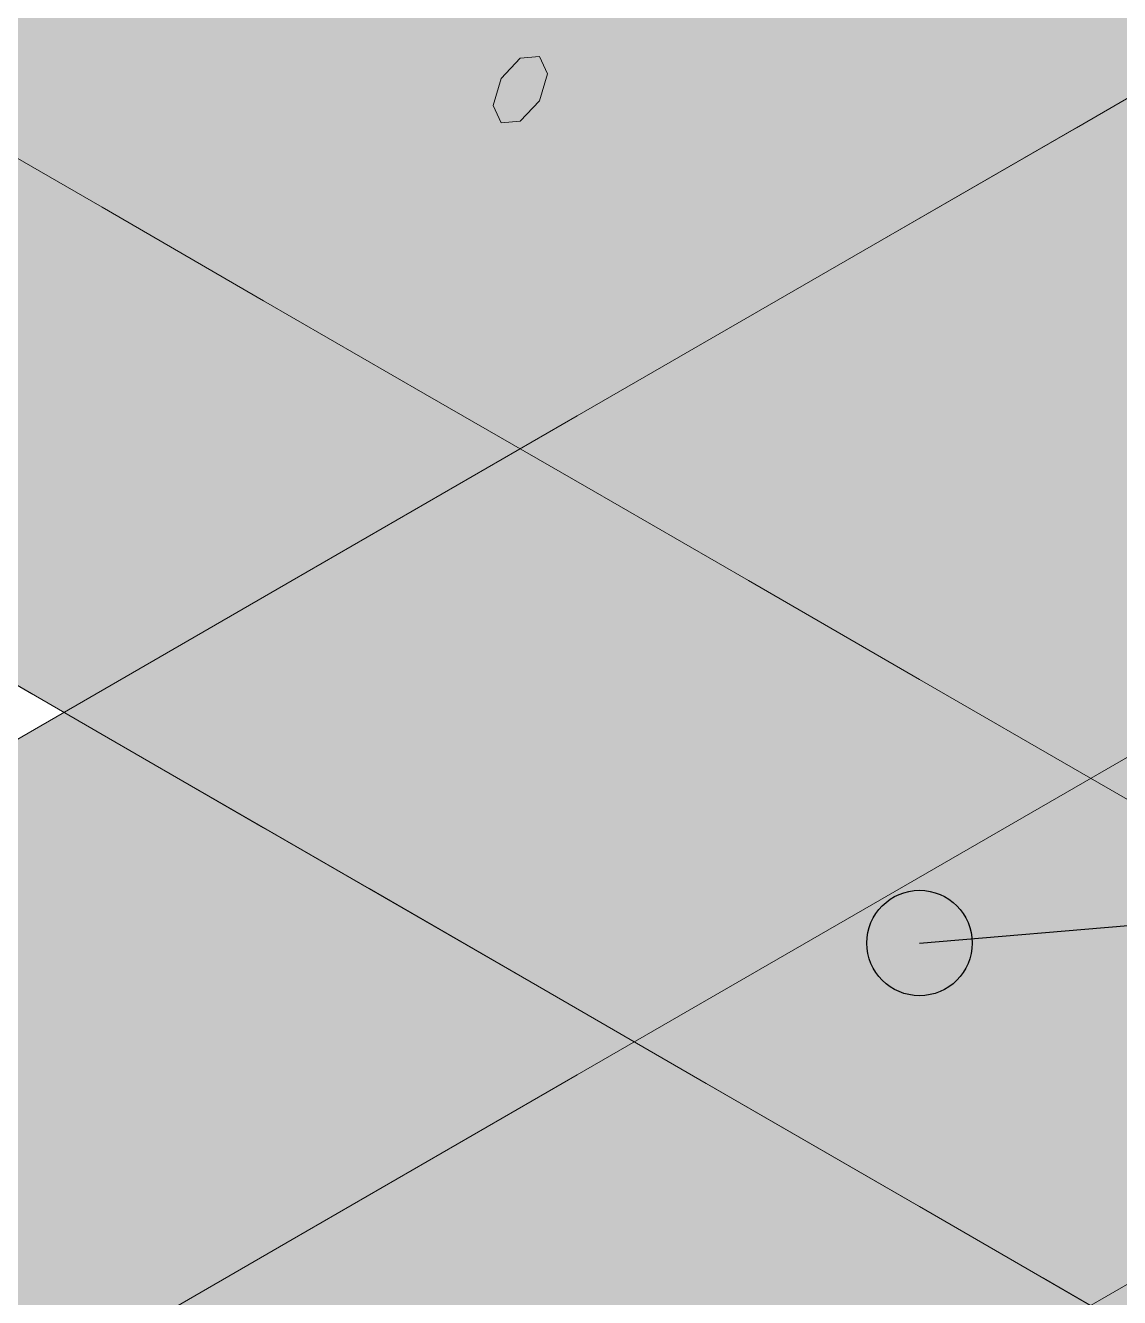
# Model space of a CAD drawing. Header units: metres. Extents: x 349122 to 349453, y 9281252 to 9281971.
# Drawn here: x 349268.038 to 349268.2041, y 9281656.4412 to 9281656.6343 of the extents above; entities that cross this region are included whole.
import ezdxf

# ---------------------------------------------------------------- set-up
doc = ezdxf.new("R2010")
doc.units = ezdxf.units.M
doc.header["$LTSCALE"] = 0.25
doc.layers.add('ISO-3D', color=7, linetype='CONTINUOUS', lineweight=13)
doc.layers.add('ISO-3D-ARISTAS', color=250, linetype='CONTINUOUS', lineweight=13)
doc.layers.add('LLAMADAS-NUM', color=30, linetype='CONTINUOUS', lineweight=25, true_color=0xc05014)

msp = doc.modelspace()

# ---------------------------------------------------------------- linework, layer by layer
at = {"layer": 'ISO-3D', "true_color": 0x9e9c96}
for points in [[(349268.12035, 9281656.6475), (349268.09678, 9281656.63389), (349268.09581, 9281656.66167), (349268.07224, 9281656.64806)], [(349268.16846, 9281656.64694), (349268.14489, 9281656.63333), (349268.14393, 9281656.66111), (349268.12035, 9281656.6475)], [(349268.21658, 9281656.64639), (349268.193, 9281656.63278), (349268.19204, 9281656.66056), (349268.16846, 9281656.64694)], [(349268.06456, 9281656.6363), (349268.03896, 9281656.62152), (349268.03896, 9281656.65109), (349268.01335, 9281656.6363)], [(349268.11577, 9281656.6363), (349268.09017, 9281656.62152), (349268.09017, 9281656.65109), (349268.06456, 9281656.6363)], [(349268.16698, 9281656.6363), (349268.14137, 9281656.62152), (349268.14137, 9281656.65109), (349268.11577, 9281656.6363)], [(349268.21819, 9281656.6363), (349268.19258, 9281656.62152), (349268.19258, 9281656.65109), (349268.16698, 9281656.6363)], [(349268.04866, 9281656.63444), (349268.02509, 9281656.62083), (349268.02413, 9281656.64861), (349268.00055, 9281656.635)], [(349268.09678, 9281656.63389), (349268.0732, 9281656.62028), (349268.07224, 9281656.64806), (349268.04866, 9281656.63444)], [(349268.14489, 9281656.63333), (349268.12131, 9281656.61972), (349268.12035, 9281656.6475), (349268.09678, 9281656.63389)], [(349268.193, 9281656.63278), (349268.16943, 9281656.61917), (349268.16846, 9281656.64694), (349268.14489, 9281656.63333)], [(349268.24111, 9281656.63222), (349268.21754, 9281656.61861), (349268.21658, 9281656.64639), (349268.193, 9281656.63278)], [(349268.03896, 9281656.62152), (349268.01335, 9281656.60674), (349268.01335, 9281656.6363), (349267.98775, 9281656.62152)], [(349268.09017, 9281656.62152), (349268.06456, 9281656.60674), (349268.06456, 9281656.6363), (349268.03896, 9281656.62152)], [(349268.14137, 9281656.62152), (349268.11577, 9281656.60674), (349268.11577, 9281656.6363), (349268.09017, 9281656.62152)], [(349268.19258, 9281656.62152), (349268.16698, 9281656.60674), (349268.16698, 9281656.6363), (349268.14137, 9281656.62152)], [(349268.24379, 9281656.62152), (349268.21819, 9281656.60674), (349268.21819, 9281656.6363), (349268.19258, 9281656.62152)], [(349268.0732, 9281656.62028), (349268.04963, 9281656.60667), (349268.04866, 9281656.63444), (349268.02509, 9281656.62083)], [(349268.12131, 9281656.61972), (349268.09774, 9281656.60611), (349268.09678, 9281656.63389), (349268.0732, 9281656.62028)], [(349268.16943, 9281656.61917), (349268.14585, 9281656.60556), (349268.14489, 9281656.63333), (349268.12131, 9281656.61972)], [(349268.21754, 9281656.61861), (349268.19396, 9281656.605), (349268.193, 9281656.63278), (349268.16943, 9281656.61917)], [(349268.06456, 9281656.60674), (349268.03896, 9281656.59196), (349268.03896, 9281656.62152), (349268.01335, 9281656.60674)], [(349268.09774, 9281656.60611), (349268.07416, 9281656.5925), (349268.0732, 9281656.62028), (349268.04963, 9281656.60667)], [(349268.11577, 9281656.60674), (349268.09017, 9281656.59196), (349268.09017, 9281656.62152), (349268.06456, 9281656.60674)], [(349268.16698, 9281656.60674), (349268.14137, 9281656.59196), (349268.14137, 9281656.62152), (349268.11577, 9281656.60674)], [(349268.21819, 9281656.60674), (349268.19258, 9281656.59196), (349268.19258, 9281656.62152), (349268.16698, 9281656.60674)], [(349268.14585, 9281656.60556), (349268.12228, 9281656.59194), (349268.12131, 9281656.61972), (349268.09774, 9281656.60611)], [(349268.19396, 9281656.605), (349268.17039, 9281656.59139), (349268.16943, 9281656.61917), (349268.14585, 9281656.60556)], [(349268.24208, 9281656.60444), (349268.2185, 9281656.59083), (349268.21754, 9281656.61861), (349268.19396, 9281656.605)], [(349268.03896, 9281656.59196), (349268.01335, 9281656.57717), (349268.01335, 9281656.60674), (349267.98775, 9281656.59196)], [(349268.09017, 9281656.59196), (349268.06456, 9281656.57717), (349268.06456, 9281656.60674), (349268.03896, 9281656.59196)], [(349268.14137, 9281656.59196), (349268.11577, 9281656.57717), (349268.11577, 9281656.60674), (349268.09017, 9281656.59196)], [(349268.19258, 9281656.59196), (349268.16698, 9281656.57717), (349268.16698, 9281656.60674), (349268.14137, 9281656.59196)], [(349268.24379, 9281656.59196), (349268.21819, 9281656.57717), (349268.21819, 9281656.60674), (349268.19258, 9281656.59196)], [(349268.12228, 9281656.59194), (349268.0987, 9281656.57833), (349268.09774, 9281656.60611), (349268.07416, 9281656.5925)], [(349268.17039, 9281656.59139), (349268.14681, 9281656.57778), (349268.14585, 9281656.60556), (349268.12228, 9281656.59194)], [(349268.2185, 9281656.59083), (349268.19493, 9281656.57722), (349268.19396, 9281656.605), (349268.17039, 9281656.59139)], [(349268.06456, 9281656.57717), (349268.03896, 9281656.56239), (349268.03896, 9281656.59196), (349268.01335, 9281656.57717)], [(349268.11577, 9281656.57717), (349268.09017, 9281656.56239), (349268.09017, 9281656.59196), (349268.06456, 9281656.57717)], [(349268.14681, 9281656.57778), (349268.12324, 9281656.56417), (349268.12228, 9281656.59194), (349268.0987, 9281656.57833)], [(349268.16698, 9281656.57717), (349268.14137, 9281656.56239), (349268.14137, 9281656.59196), (349268.11577, 9281656.57717)], [(349268.19493, 9281656.57722), (349268.17135, 9281656.56361), (349268.17039, 9281656.59139), (349268.14681, 9281656.57778)], [(349268.21819, 9281656.57717), (349268.19258, 9281656.56239), (349268.19258, 9281656.59196), (349268.16698, 9281656.57717)], [(349268.24448, 9281656.57583), (349268.22091, 9281656.56222), (349268.2185, 9281656.59083), (349268.19493, 9281656.57722)], [(349268.17135, 9281656.56361), (349268.14778, 9281656.55), (349268.14681, 9281656.57778), (349268.12324, 9281656.56417)], [(349268.03896, 9281656.56239), (349268.01335, 9281656.54761), (349268.01335, 9281656.57717), (349267.98775, 9281656.56239)], [(349268.09017, 9281656.56239), (349268.06456, 9281656.54761), (349268.06456, 9281656.57717), (349268.03896, 9281656.56239)], [(349268.14137, 9281656.56239), (349268.11577, 9281656.54761), (349268.11577, 9281656.57717), (349268.09017, 9281656.56239)], [(349268.19258, 9281656.56239), (349268.16698, 9281656.54761), (349268.16698, 9281656.57717), (349268.14137, 9281656.56239)], [(349268.22091, 9281656.56222), (349268.19733, 9281656.54861), (349268.19493, 9281656.57722), (349268.17135, 9281656.56361)], [(349268.24379, 9281656.56239), (349268.21819, 9281656.54761), (349268.21819, 9281656.57717), (349268.19258, 9281656.56239)], [(349268.06456, 9281656.54761), (349268.03896, 9281656.53283), (349268.03896, 9281656.56239), (349268.01335, 9281656.54761)], [(349268.11577, 9281656.54761), (349268.09017, 9281656.53283), (349268.09017, 9281656.56239), (349268.06456, 9281656.54761)], [(349268.16698, 9281656.54761), (349268.14137, 9281656.53283), (349268.14137, 9281656.56239), (349268.11577, 9281656.54761)], [(349268.19733, 9281656.54861), (349268.17376, 9281656.535), (349268.17135, 9281656.56361), (349268.14778, 9281656.55)], [(349268.21819, 9281656.54761), (349268.19258, 9281656.53283), (349268.19258, 9281656.56239), (349268.16698, 9281656.54761)], [(349268.24689, 9281656.54722), (349268.22331, 9281656.53361), (349268.22091, 9281656.56222), (349268.19733, 9281656.54861)], [(349268.22331, 9281656.53361), (349268.19974, 9281656.52), (349268.19733, 9281656.54861), (349268.17376, 9281656.535)], [(349268.09017, 9281656.53283), (349268.06456, 9281656.51804), (349268.06456, 9281656.54761), (349268.03896, 9281656.53283)], [(349268.14137, 9281656.53283), (349268.11577, 9281656.51804), (349268.11577, 9281656.54761), (349268.09017, 9281656.53283)], [(349268.19258, 9281656.53283), (349268.16698, 9281656.51804), (349268.16698, 9281656.54761), (349268.14137, 9281656.53283)], [(349268.24379, 9281656.53283), (349268.21819, 9281656.51804), (349268.21819, 9281656.54761), (349268.19258, 9281656.53283)], [(349268.24713, 9281656.51986), (349268.22355, 9281656.50625), (349268.22331, 9281656.53361), (349268.19974, 9281656.52)], [(349268.11577, 9281656.51804), (349268.09017, 9281656.50326), (349268.09017, 9281656.53283), (349268.06456, 9281656.51804)], [(349268.16698, 9281656.51804), (349268.14137, 9281656.50326), (349268.14137, 9281656.53283), (349268.11577, 9281656.51804)], [(349268.21819, 9281656.51804), (349268.19258, 9281656.50326), (349268.19258, 9281656.53283), (349268.16698, 9281656.51804)], [(349268.14137, 9281656.50326), (349268.11577, 9281656.48848), (349268.11577, 9281656.51804), (349268.09017, 9281656.50326)], [(349268.19258, 9281656.50326), (349268.16698, 9281656.48848), (349268.16698, 9281656.51804), (349268.14137, 9281656.50326)], [(349268.24379, 9281656.50326), (349268.21819, 9281656.48848), (349268.21819, 9281656.51804), (349268.19258, 9281656.50326)], [(349268.16698, 9281656.48848), (349268.14137, 9281656.4737), (349268.14137, 9281656.50326), (349268.11577, 9281656.48848)], [(349268.21819, 9281656.48848), (349268.19258, 9281656.4737), (349268.19258, 9281656.50326), (349268.16698, 9281656.48848)], [(349268.19258, 9281656.4737), (349268.16698, 9281656.45891), (349268.16698, 9281656.48848), (349268.14137, 9281656.4737)], [(349268.24379, 9281656.4737), (349268.21819, 9281656.45891), (349268.21819, 9281656.48848), (349268.19258, 9281656.4737)], [(349268.21819, 9281656.45891), (349268.19258, 9281656.44413), (349268.19258, 9281656.4737), (349268.16698, 9281656.45891)], [(349268.24379, 9281656.44413), (349268.21819, 9281656.42935), (349268.21819, 9281656.45891), (349268.19258, 9281656.44413)]]:
    msp.add_solid(points, dxfattribs=at)
at = {"layer": 'ISO-3D', "true_color": 0x4b4946}
for points in [[(349268.05134, 9281656.65567), (349268.05295, 9281656.65924), (349268.00804, 9281656.63067), (349268.00965, 9281656.63424)], [(349268.06234, 9281656.64933), (349268.06073, 9281656.64576), (349268.01904, 9281656.62432), (349268.01743, 9281656.62076)]]:
    msp.add_solid(points, dxfattribs=at)
at = {"layer": 'ISO-3D', "true_color": 0x686560}
for points in [[(349268.05295, 9281656.65924), (349268.05684, 9281656.65885), (349268.00965, 9281656.63424), (349268.01354, 9281656.63385)], [(349268.06073, 9281656.64576), (349268.05684, 9281656.64615), (349268.01743, 9281656.62076), (349268.01354, 9281656.62115)]]:
    msp.add_solid(points, dxfattribs=at)
at = {"layer": 'ISO-3D', "true_color": 0x77736d}
for points in [[(349268.05684, 9281656.65885), (349268.06073, 9281656.65475), (349268.01354, 9281656.63385), (349268.01743, 9281656.62975)], [(349268.05684, 9281656.64615), (349268.05295, 9281656.65025), (349268.01354, 9281656.62115), (349268.00965, 9281656.62525)]]:
    msp.add_solid(points, dxfattribs=at)
at = {"layer": 'ISO-3D', "true_color": 0x6b6762}
for points in [[(349268.05295, 9281656.65025), (349268.05134, 9281656.65567), (349268.00965, 9281656.62525), (349268.00804, 9281656.63067)], [(349268.06073, 9281656.65475), (349268.06234, 9281656.64933), (349268.01743, 9281656.62975), (349268.01904, 9281656.62432)]]:
    msp.add_solid(points, dxfattribs=at)
at = {"layer": 'ISO-3D', "true_color": 0x513422}
for points in [[(349268.17563, 9281656.64584), (349268.17684, 9281656.64851), (349268.13432, 9281656.622), (349268.13553, 9281656.62467)], [(349268.18388, 9281656.64108), (349268.18267, 9281656.63841), (349268.14257, 9281656.61723), (349268.14137, 9281656.61456)], [(349268.13432, 9281656.622), (349268.13553, 9281656.62467), (349268.09302, 9281656.59815), (349268.09423, 9281656.60082)], [(349268.14257, 9281656.61723), (349268.14137, 9281656.61456), (349268.10127, 9281656.59339), (349268.10006, 9281656.59072)], [(349268.09302, 9281656.59815), (349268.09423, 9281656.60082), (349268.05172, 9281656.5743), (349268.05293, 9281656.57697)], [(349268.10127, 9281656.59339), (349268.10006, 9281656.59072), (349268.05997, 9281656.56954), (349268.05876, 9281656.56687)], [(349268.05172, 9281656.5743), (349268.05293, 9281656.57697), (349268.01042, 9281656.55046), (349268.01162, 9281656.55313)], [(349268.22093, 9281656.572), (349268.22214, 9281656.57467), (349268.17962, 9281656.54815), (349268.18083, 9281656.55082)], [(349268.05997, 9281656.56954), (349268.05876, 9281656.56687), (349268.01867, 9281656.5457), (349268.01746, 9281656.54303)], [(349268.22918, 9281656.56723), (349268.22797, 9281656.56456), (349268.18787, 9281656.54339), (349268.18667, 9281656.54072)], [(349268.17962, 9281656.54815), (349268.18083, 9281656.55082), (349268.13832, 9281656.5243), (349268.13953, 9281656.52697)], [(349268.18787, 9281656.54339), (349268.18667, 9281656.54072), (349268.14657, 9281656.51954), (349268.14536, 9281656.51687)], [(349268.13832, 9281656.5243), (349268.13953, 9281656.52697), (349268.09702, 9281656.50046), (349268.09823, 9281656.50313)], [(349268.14657, 9281656.51954), (349268.14536, 9281656.51687), (349268.10527, 9281656.4957), (349268.10406, 9281656.49303)], [(349268.09702, 9281656.50046), (349268.09823, 9281656.50313), (349268.05572, 9281656.47661), (349268.05692, 9281656.47928)], [(349268.10527, 9281656.4957), (349268.10406, 9281656.49303), (349268.06397, 9281656.47185), (349268.06276, 9281656.46918)], [(349268.05572, 9281656.47661), (349268.05692, 9281656.47928), (349268.01441, 9281656.45277), (349268.01562, 9281656.45544)], [(349268.22492, 9281656.4743), (349268.22613, 9281656.47697), (349268.18362, 9281656.45046), (349268.18483, 9281656.45313)], [(349268.06397, 9281656.47185), (349268.06276, 9281656.46918), (349268.02266, 9281656.448), (349268.02145, 9281656.44533)], [(349268.23317, 9281656.46954), (349268.23197, 9281656.46687), (349268.19187, 9281656.4457), (349268.19066, 9281656.44303)], [(349268.18362, 9281656.45046), (349268.18483, 9281656.45313), (349268.14232, 9281656.42661), (349268.14353, 9281656.42928)], [(349268.19187, 9281656.4457), (349268.19066, 9281656.44303), (349268.15057, 9281656.42185), (349268.14936, 9281656.41918)]]:
    msp.add_solid(points, dxfattribs=at)
at = {"layer": 'ISO-3D', "true_color": 0x70482f}
for points in [[(349268.17684, 9281656.64851), (349268.17975, 9281656.64822), (349268.13553, 9281656.62467), (349268.13845, 9281656.62438)], [(349268.18267, 9281656.63841), (349268.17975, 9281656.6387), (349268.14137, 9281656.61456), (349268.13845, 9281656.61485)], [(349268.13553, 9281656.62467), (349268.13845, 9281656.62438), (349268.09423, 9281656.60082), (349268.09715, 9281656.60053)], [(349268.14137, 9281656.61456), (349268.13845, 9281656.61485), (349268.10006, 9281656.59072), (349268.09715, 9281656.59101)], [(349268.09423, 9281656.60082), (349268.09715, 9281656.60053), (349268.05293, 9281656.57697), (349268.05584, 9281656.57669)], [(349268.10006, 9281656.59072), (349268.09715, 9281656.59101), (349268.05876, 9281656.56687), (349268.05584, 9281656.56716)], [(349268.05293, 9281656.57697), (349268.05584, 9281656.57669), (349268.01162, 9281656.55313), (349268.01454, 9281656.55284)], [(349268.22214, 9281656.57467), (349268.22505, 9281656.57438), (349268.18083, 9281656.55082), (349268.18375, 9281656.55053)], [(349268.05876, 9281656.56687), (349268.05584, 9281656.56716), (349268.01746, 9281656.54303), (349268.01454, 9281656.54331)], [(349268.22797, 9281656.56456), (349268.22505, 9281656.56485), (349268.18667, 9281656.54072), (349268.18375, 9281656.54101)], [(349268.18083, 9281656.55082), (349268.18375, 9281656.55053), (349268.13953, 9281656.52697), (349268.14245, 9281656.52669)], [(349268.18667, 9281656.54072), (349268.18375, 9281656.54101), (349268.14536, 9281656.51687), (349268.14245, 9281656.51716)], [(349268.13953, 9281656.52697), (349268.14245, 9281656.52669), (349268.09823, 9281656.50313), (349268.10114, 9281656.50284)], [(349268.14536, 9281656.51687), (349268.14245, 9281656.51716), (349268.10406, 9281656.49303), (349268.10114, 9281656.49331)], [(349268.09823, 9281656.50313), (349268.10114, 9281656.50284), (349268.05692, 9281656.47928), (349268.05984, 9281656.47899)], [(349268.10406, 9281656.49303), (349268.10114, 9281656.49331), (349268.06276, 9281656.46918), (349268.05984, 9281656.46947)], [(349268.05692, 9281656.47928), (349268.05984, 9281656.47899), (349268.01562, 9281656.45544), (349268.01854, 9281656.45515)], [(349268.22613, 9281656.47697), (349268.22905, 9281656.47669), (349268.18483, 9281656.45313), (349268.18775, 9281656.45284)], [(349268.06276, 9281656.46918), (349268.05984, 9281656.46947), (349268.02145, 9281656.44533), (349268.01854, 9281656.44562)], [(349268.23197, 9281656.46687), (349268.22905, 9281656.46716), (349268.19066, 9281656.44303), (349268.18775, 9281656.44331)], [(349268.18483, 9281656.45313), (349268.18775, 9281656.45284), (349268.14353, 9281656.42928), (349268.14644, 9281656.42899)], [(349268.19066, 9281656.44303), (349268.18775, 9281656.44331), (349268.14936, 9281656.41918), (349268.14644, 9281656.41947)]]:
    msp.add_solid(points, dxfattribs=at)
at = {"layer": 'ISO-3D', "true_color": 0x805135}
for points in [[(349268.17975, 9281656.64822), (349268.18267, 9281656.64515), (349268.13845, 9281656.62438), (349268.14137, 9281656.6213)], [(349268.17975, 9281656.6387), (349268.17684, 9281656.64178), (349268.13845, 9281656.61485), (349268.13553, 9281656.61793)], [(349268.13845, 9281656.62438), (349268.14137, 9281656.6213), (349268.09715, 9281656.60053), (349268.10006, 9281656.59745)], [(349268.13845, 9281656.61485), (349268.13553, 9281656.61793), (349268.09715, 9281656.59101), (349268.09423, 9281656.59409)], [(349268.09715, 9281656.60053), (349268.10006, 9281656.59745), (349268.05584, 9281656.57669), (349268.05876, 9281656.57361)], [(349268.09715, 9281656.59101), (349268.09423, 9281656.59409), (349268.05584, 9281656.56716), (349268.05293, 9281656.57024)], [(349268.05584, 9281656.57669), (349268.05876, 9281656.57361), (349268.01454, 9281656.55284), (349268.01746, 9281656.54976)], [(349268.22505, 9281656.57438), (349268.22797, 9281656.5713), (349268.18375, 9281656.55053), (349268.18667, 9281656.54745)], [(349268.05584, 9281656.56716), (349268.05293, 9281656.57024), (349268.01454, 9281656.54331), (349268.01162, 9281656.54639)], [(349268.22505, 9281656.56485), (349268.22214, 9281656.56793), (349268.18375, 9281656.54101), (349268.18083, 9281656.54409)], [(349268.18375, 9281656.55053), (349268.18667, 9281656.54745), (349268.14245, 9281656.52669), (349268.14536, 9281656.52361)], [(349268.18375, 9281656.54101), (349268.18083, 9281656.54409), (349268.14245, 9281656.51716), (349268.13953, 9281656.52024)], [(349268.14245, 9281656.52669), (349268.14536, 9281656.52361), (349268.10114, 9281656.50284), (349268.10406, 9281656.49976)], [(349268.14245, 9281656.51716), (349268.13953, 9281656.52024), (349268.10114, 9281656.49331), (349268.09823, 9281656.49639)], [(349268.10114, 9281656.50284), (349268.10406, 9281656.49976), (349268.05984, 9281656.47899), (349268.06276, 9281656.47591)], [(349268.10114, 9281656.49331), (349268.09823, 9281656.49639), (349268.05984, 9281656.46947), (349268.05692, 9281656.47255)], [(349268.05984, 9281656.47899), (349268.06276, 9281656.47591), (349268.01854, 9281656.45515), (349268.02145, 9281656.45207)], [(349268.22905, 9281656.47669), (349268.23197, 9281656.47361), (349268.18775, 9281656.45284), (349268.19066, 9281656.44976)], [(349268.05984, 9281656.46947), (349268.05692, 9281656.47255), (349268.01854, 9281656.44562), (349268.01562, 9281656.4487)], [(349268.22905, 9281656.46716), (349268.22613, 9281656.47024), (349268.18775, 9281656.44331), (349268.18483, 9281656.44639)], [(349268.18775, 9281656.45284), (349268.19066, 9281656.44976), (349268.14644, 9281656.42899), (349268.14936, 9281656.42591)], [(349268.18775, 9281656.44331), (349268.18483, 9281656.44639), (349268.14644, 9281656.41947), (349268.14353, 9281656.42255)]]:
    msp.add_solid(points, dxfattribs=at)
at = {"layer": 'ISO-3D', "true_color": 0x734930}
for points in [[(349268.17684, 9281656.64178), (349268.17563, 9281656.64584), (349268.13553, 9281656.61793), (349268.13432, 9281656.622)], [(349268.18267, 9281656.64515), (349268.18388, 9281656.64108), (349268.14137, 9281656.6213), (349268.14257, 9281656.61723)], [(349268.13553, 9281656.61793), (349268.13432, 9281656.622), (349268.09423, 9281656.59409), (349268.09302, 9281656.59815)], [(349268.14137, 9281656.6213), (349268.14257, 9281656.61723), (349268.10006, 9281656.59745), (349268.10127, 9281656.59339)], [(349268.09423, 9281656.59409), (349268.09302, 9281656.59815), (349268.05293, 9281656.57024), (349268.05172, 9281656.5743)], [(349268.10006, 9281656.59745), (349268.10127, 9281656.59339), (349268.05876, 9281656.57361), (349268.05997, 9281656.56954)], [(349268.05293, 9281656.57024), (349268.05172, 9281656.5743), (349268.01162, 9281656.54639), (349268.01042, 9281656.55046)], [(349268.05876, 9281656.57361), (349268.05997, 9281656.56954), (349268.01746, 9281656.54976), (349268.01867, 9281656.5457)], [(349268.22214, 9281656.56793), (349268.22093, 9281656.572), (349268.18083, 9281656.54409), (349268.17962, 9281656.54815)], [(349268.22797, 9281656.5713), (349268.22918, 9281656.56723), (349268.18667, 9281656.54745), (349268.18787, 9281656.54339)], [(349268.18083, 9281656.54409), (349268.17962, 9281656.54815), (349268.13953, 9281656.52024), (349268.13832, 9281656.5243)], [(349268.18667, 9281656.54745), (349268.18787, 9281656.54339), (349268.14536, 9281656.52361), (349268.14657, 9281656.51954)], [(349268.13953, 9281656.52024), (349268.13832, 9281656.5243), (349268.09823, 9281656.49639), (349268.09702, 9281656.50046)], [(349268.14536, 9281656.52361), (349268.14657, 9281656.51954), (349268.10406, 9281656.49976), (349268.10527, 9281656.4957)], [(349268.09823, 9281656.49639), (349268.09702, 9281656.50046), (349268.05692, 9281656.47255), (349268.05572, 9281656.47661)], [(349268.10406, 9281656.49976), (349268.10527, 9281656.4957), (349268.06276, 9281656.47591), (349268.06397, 9281656.47185)], [(349268.05692, 9281656.47255), (349268.05572, 9281656.47661), (349268.01562, 9281656.4487), (349268.01441, 9281656.45277)], [(349268.06276, 9281656.47591), (349268.06397, 9281656.47185), (349268.02145, 9281656.45207), (349268.02266, 9281656.448)], [(349268.22613, 9281656.47024), (349268.22492, 9281656.4743), (349268.18483, 9281656.44639), (349268.18362, 9281656.45046)], [(349268.23197, 9281656.47361), (349268.23317, 9281656.46954), (349268.19066, 9281656.44976), (349268.19187, 9281656.4457)], [(349268.18483, 9281656.44639), (349268.18362, 9281656.45046), (349268.14353, 9281656.42255), (349268.14232, 9281656.42661)], [(349268.19066, 9281656.44976), (349268.19187, 9281656.4457), (349268.14936, 9281656.42591), (349268.15057, 9281656.42185)]]:
    msp.add_solid(points, dxfattribs=at)
at = {"layer": 'ISO-3D', "true_color": 0x8e8d88}
for points in [[(349268.23005, 9281656.5975), (349268.19757, 9281656.57875), (349268.23005, 9281656.6375), (349268.19757, 9281656.61875)], [(349268.04963, 9281656.57667), (349268.02509, 9281656.59083), (349268.04963, 9281656.60667), (349268.02509, 9281656.62083)], [(349268.19757, 9281656.57875), (349268.1651, 9281656.56), (349268.19757, 9281656.61875), (349268.1651, 9281656.6)], [(349268.07416, 9281656.5625), (349268.04963, 9281656.57667), (349268.07416, 9281656.5925), (349268.04963, 9281656.60667)], [(349268.1651, 9281656.56), (349268.12179, 9281656.535), (349268.1651, 9281656.6), (349268.12179, 9281656.575)], [(349268.23005, 9281656.5575), (349268.19757, 9281656.53875), (349268.23005, 9281656.5975), (349268.19757, 9281656.57875)], [(349268.0987, 9281656.54833), (349268.07416, 9281656.5625), (349268.0987, 9281656.57833), (349268.07416, 9281656.5925)], [(349268.04963, 9281656.55167), (349268.02509, 9281656.56583), (349268.04963, 9281656.57667), (349268.02509, 9281656.59083)], [(349268.12324, 9281656.53417), (349268.0987, 9281656.54833), (349268.12324, 9281656.56417), (349268.0987, 9281656.57833)], [(349268.19757, 9281656.53875), (349268.1651, 9281656.52), (349268.19757, 9281656.57875), (349268.1651, 9281656.56)], [(349268.07416, 9281656.5375), (349268.04963, 9281656.55167), (349268.07416, 9281656.5625), (349268.04963, 9281656.57667)], [(349268.12179, 9281656.535), (349268.07849, 9281656.51), (349268.12179, 9281656.575), (349268.07849, 9281656.55)], [(349268.04963, 9281656.52667), (349268.02509, 9281656.54083), (349268.04963, 9281656.55167), (349268.02509, 9281656.56583)], [(349268.14778, 9281656.52), (349268.12324, 9281656.53417), (349268.14778, 9281656.55), (349268.12324, 9281656.56417)], [(349268.0987, 9281656.52333), (349268.07416, 9281656.5375), (349268.0987, 9281656.54833), (349268.07416, 9281656.5625)], [(349268.1651, 9281656.52), (349268.12179, 9281656.495), (349268.1651, 9281656.56), (349268.12179, 9281656.535)], [(349268.23005, 9281656.5375), (349268.19757, 9281656.51875), (349268.23005, 9281656.5575), (349268.19757, 9281656.53875)], [(349268.07416, 9281656.5125), (349268.04963, 9281656.52667), (349268.07416, 9281656.5375), (349268.04963, 9281656.55167)], [(349268.07849, 9281656.51), (349268.03519, 9281656.485), (349268.07849, 9281656.55), (349268.03519, 9281656.525)], [(349268.17376, 9281656.505), (349268.14778, 9281656.52), (349268.17376, 9281656.535), (349268.14778, 9281656.55)], [(349268.12324, 9281656.50917), (349268.0987, 9281656.52333), (349268.12324, 9281656.53417), (349268.0987, 9281656.54833)], [(349268.19757, 9281656.51875), (349268.1651, 9281656.5), (349268.19757, 9281656.53875), (349268.1651, 9281656.52)], [(349268.0987, 9281656.49833), (349268.07416, 9281656.5125), (349268.0987, 9281656.52333), (349268.07416, 9281656.5375)], [(349268.23005, 9281656.4875), (349268.19757, 9281656.46875), (349268.23005, 9281656.5375), (349268.19757, 9281656.51875)], [(349268.12179, 9281656.495), (349268.07849, 9281656.47), (349268.12179, 9281656.535), (349268.07849, 9281656.51)], [(349268.19974, 9281656.49), (349268.17376, 9281656.505), (349268.19974, 9281656.52), (349268.17376, 9281656.535)], [(349268.14778, 9281656.495), (349268.12324, 9281656.50917), (349268.14778, 9281656.52), (349268.12324, 9281656.53417)], [(349268.12324, 9281656.48417), (349268.0987, 9281656.49833), (349268.12324, 9281656.50917), (349268.0987, 9281656.52333)], [(349268.2084, 9281656.485), (349268.1651, 9281656.46), (349268.2084, 9281656.525), (349268.1651, 9281656.5)], [(349268.1651, 9281656.5), (349268.12179, 9281656.475), (349268.1651, 9281656.52), (349268.12179, 9281656.495)], [(349268.17376, 9281656.48), (349268.14778, 9281656.495), (349268.17376, 9281656.505), (349268.14778, 9281656.52)], [(349268.22355, 9281656.47625), (349268.19974, 9281656.49), (349268.22355, 9281656.50625), (349268.19974, 9281656.52)], [(349268.19757, 9281656.46875), (349268.1651, 9281656.45), (349268.19757, 9281656.51875), (349268.1651, 9281656.5)], [(349268.07849, 9281656.47), (349268.03519, 9281656.445), (349268.07849, 9281656.51), (349268.03519, 9281656.485)], [(349268.14778, 9281656.47), (349268.12324, 9281656.48417), (349268.14778, 9281656.495), (349268.12324, 9281656.50917)], [(349268.19974, 9281656.465), (349268.17376, 9281656.48), (349268.19974, 9281656.49), (349268.17376, 9281656.505)], [(349268.1651, 9281656.45), (349268.12179, 9281656.425), (349268.1651, 9281656.5), (349268.12179, 9281656.475)], [(349268.1651, 9281656.46), (349268.12179, 9281656.435), (349268.1651, 9281656.5), (349268.12179, 9281656.475)], [(349268.12179, 9281656.475), (349268.07849, 9281656.45), (349268.12179, 9281656.495), (349268.07849, 9281656.47)], [(349268.17376, 9281656.455), (349268.14778, 9281656.47), (349268.17376, 9281656.48), (349268.14778, 9281656.495)], [(349268.22355, 9281656.45125), (349268.19974, 9281656.465), (349268.22355, 9281656.47625), (349268.19974, 9281656.49)], [(349268.23005, 9281656.4375), (349268.19757, 9281656.41875), (349268.23005, 9281656.4875), (349268.19757, 9281656.46875)], [(349268.2084, 9281656.445), (349268.1651, 9281656.42), (349268.2084, 9281656.485), (349268.1651, 9281656.46)], [(349268.19974, 9281656.44), (349268.17376, 9281656.455), (349268.19974, 9281656.465), (349268.17376, 9281656.48)], [(349268.12179, 9281656.425), (349268.07849, 9281656.4), (349268.12179, 9281656.475), (349268.07849, 9281656.45)], [(349268.12179, 9281656.435), (349268.07849, 9281656.41), (349268.12179, 9281656.475), (349268.07849, 9281656.45)], [(349268.07849, 9281656.45), (349268.03519, 9281656.425), (349268.07849, 9281656.47), (349268.03519, 9281656.445)], [(349268.19757, 9281656.41875), (349268.1651, 9281656.4), (349268.19757, 9281656.46875), (349268.1651, 9281656.45)], [(349268.22355, 9281656.42625), (349268.19974, 9281656.44), (349268.22355, 9281656.45125), (349268.19974, 9281656.465)], [(349268.1651, 9281656.42), (349268.12179, 9281656.395), (349268.1651, 9281656.46), (349268.12179, 9281656.435)], [(349268.07849, 9281656.4), (349268.03519, 9281656.375), (349268.07849, 9281656.45), (349268.03519, 9281656.425)], [(349268.07849, 9281656.41), (349268.03519, 9281656.385), (349268.07849, 9281656.45), (349268.03519, 9281656.425)], [(349268.1651, 9281656.4), (349268.12179, 9281656.375), (349268.1651, 9281656.45), (349268.12179, 9281656.425)]]:
    msp.add_solid(points, dxfattribs=at)
at = {"layer": 'ISO-3D', "true_color": 0x643f2a}
for points in [[(349268.11313, 9281656.62452), (349268.11726, 9281656.62691), (349268.11605, 9281656.62958)], [(349268.11313, 9281656.62452), (349268.11605, 9281656.62958), (349268.11313, 9281656.62929)], [(349268.11313, 9281656.62452), (349268.11313, 9281656.62929), (349268.11022, 9281656.62621)], [(349268.11313, 9281656.62452), (349268.11022, 9281656.62621), (349268.10901, 9281656.62214)], [(349268.11313, 9281656.62452), (349268.11605, 9281656.62284), (349268.11726, 9281656.62691)], [(349268.11313, 9281656.62452), (349268.10901, 9281656.62214), (349268.11022, 9281656.61947)], [(349268.11313, 9281656.62452), (349268.11022, 9281656.61947), (349268.11313, 9281656.61976)], [(349268.11313, 9281656.62452), (349268.11313, 9281656.61976), (349268.11605, 9281656.62284)]]:
    msp.add_solid(points, dxfattribs=at)
at = {"layer": 'ISO-3D', "true_color": 0x6c452d}
for points in [[(349268.15735, 9281656.60573), (349268.15444, 9281656.60544), (349268.11605, 9281656.62958), (349268.11313, 9281656.62929)], [(349268.15152, 9281656.59563), (349268.15444, 9281656.59592), (349268.11022, 9281656.61947), (349268.11313, 9281656.61976)], [(349268.19866, 9281656.58188), (349268.19574, 9281656.5816), (349268.15735, 9281656.60573), (349268.15444, 9281656.60544)], [(349268.19282, 9281656.57178), (349268.19574, 9281656.57207), (349268.15152, 9281656.59563), (349268.15444, 9281656.59592)], [(349268.23996, 9281656.55804), (349268.23704, 9281656.55775), (349268.19866, 9281656.58188), (349268.19574, 9281656.5816)], [(349268.07075, 9281656.55573), (349268.06783, 9281656.55544), (349268.02945, 9281656.57958), (349268.02653, 9281656.57929)], [(349268.23413, 9281656.54794), (349268.23704, 9281656.54822), (349268.19282, 9281656.57178), (349268.19574, 9281656.57207)], [(349268.06492, 9281656.54563), (349268.06783, 9281656.54592), (349268.02362, 9281656.56947), (349268.02653, 9281656.56976)], [(349268.11205, 9281656.53188), (349268.10914, 9281656.5316), (349268.07075, 9281656.55573), (349268.06783, 9281656.55544)], [(349268.10622, 9281656.52178), (349268.10914, 9281656.52207), (349268.06492, 9281656.54563), (349268.06783, 9281656.54592)], [(349268.15336, 9281656.50804), (349268.15044, 9281656.50775), (349268.11205, 9281656.53188), (349268.10914, 9281656.5316)], [(349268.14752, 9281656.49794), (349268.15044, 9281656.49822), (349268.10622, 9281656.52178), (349268.10914, 9281656.52207)], [(349268.19466, 9281656.48419), (349268.19174, 9281656.4839), (349268.15336, 9281656.50804), (349268.15044, 9281656.50775)], [(349268.18883, 9281656.47409), (349268.19174, 9281656.47438), (349268.14752, 9281656.49794), (349268.15044, 9281656.49822)], [(349268.23596, 9281656.46035), (349268.23305, 9281656.46006), (349268.19466, 9281656.48419), (349268.19174, 9281656.4839)], [(349268.06675, 9281656.45804), (349268.06384, 9281656.45775), (349268.02545, 9281656.48188), (349268.02254, 9281656.4816)], [(349268.23013, 9281656.45024), (349268.23305, 9281656.45053), (349268.18883, 9281656.47409), (349268.19174, 9281656.47438)], [(349268.06092, 9281656.44794), (349268.06384, 9281656.44822), (349268.01962, 9281656.47178), (349268.02254, 9281656.47207)], [(349268.10806, 9281656.43419), (349268.10514, 9281656.4339), (349268.06675, 9281656.45804), (349268.06384, 9281656.45775)], [(349268.10222, 9281656.42409), (349268.10514, 9281656.42438), (349268.06092, 9281656.44794), (349268.06384, 9281656.44822)]]:
    msp.add_solid(points, dxfattribs=at)
at = {"layer": 'ISO-3D', "true_color": 0x5c3b26}
for points in [[(349268.15856, 9281656.60306), (349268.15735, 9281656.60573), (349268.11726, 9281656.62691), (349268.11605, 9281656.62958)], [(349268.15031, 9281656.5983), (349268.15152, 9281656.59563), (349268.10901, 9281656.62214), (349268.11022, 9281656.61947)], [(349268.19986, 9281656.57921), (349268.19866, 9281656.58188), (349268.15856, 9281656.60306), (349268.15735, 9281656.60573)], [(349268.19162, 9281656.57445), (349268.19282, 9281656.57178), (349268.15031, 9281656.5983), (349268.15152, 9281656.59563)], [(349268.24117, 9281656.55537), (349268.23996, 9281656.55804), (349268.19986, 9281656.57921), (349268.19866, 9281656.58188)], [(349268.07196, 9281656.55306), (349268.07075, 9281656.55573), (349268.03066, 9281656.57691), (349268.02945, 9281656.57958)], [(349268.23292, 9281656.55061), (349268.23413, 9281656.54794), (349268.19162, 9281656.57445), (349268.19282, 9281656.57178)], [(349268.06371, 9281656.5483), (349268.06492, 9281656.54563), (349268.02241, 9281656.57214), (349268.02362, 9281656.56947)], [(349268.11326, 9281656.52921), (349268.11205, 9281656.53188), (349268.07196, 9281656.55306), (349268.07075, 9281656.55573)], [(349268.10501, 9281656.52445), (349268.10622, 9281656.52178), (349268.06371, 9281656.5483), (349268.06492, 9281656.54563)], [(349268.15456, 9281656.50537), (349268.15336, 9281656.50804), (349268.11326, 9281656.52921), (349268.11205, 9281656.53188)], [(349268.14632, 9281656.50061), (349268.14752, 9281656.49794), (349268.10501, 9281656.52445), (349268.10622, 9281656.52178)], [(349268.19587, 9281656.48152), (349268.19466, 9281656.48419), (349268.15456, 9281656.50537), (349268.15336, 9281656.50804)], [(349268.18762, 9281656.47676), (349268.18883, 9281656.47409), (349268.14632, 9281656.50061), (349268.14752, 9281656.49794)], [(349268.23717, 9281656.45768), (349268.23596, 9281656.46035), (349268.19587, 9281656.48152), (349268.19466, 9281656.48419)], [(349268.06796, 9281656.45537), (349268.06675, 9281656.45804), (349268.02666, 9281656.47921), (349268.02545, 9281656.48188)], [(349268.22892, 9281656.45291), (349268.23013, 9281656.45024), (349268.18762, 9281656.47676), (349268.18883, 9281656.47409)], [(349268.05971, 9281656.45061), (349268.06092, 9281656.44794), (349268.01841, 9281656.47445), (349268.01962, 9281656.47178)], [(349268.10927, 9281656.43152), (349268.10806, 9281656.43419), (349268.06796, 9281656.45537), (349268.06675, 9281656.45804)], [(349268.10102, 9281656.42676), (349268.10222, 9281656.42409), (349268.05971, 9281656.45061), (349268.06092, 9281656.44794)]]:
    msp.add_solid(points, dxfattribs=at)
at = {"layer": 'ISO-3D', "true_color": 0x845437}
for points in [[(349268.15444, 9281656.60544), (349268.15152, 9281656.60236), (349268.11313, 9281656.62929), (349268.11022, 9281656.62621)], [(349268.15444, 9281656.59592), (349268.15735, 9281656.599), (349268.11313, 9281656.61976), (349268.11605, 9281656.62284)], [(349268.19574, 9281656.5816), (349268.19282, 9281656.57852), (349268.15444, 9281656.60544), (349268.15152, 9281656.60236)], [(349268.19574, 9281656.57207), (349268.19866, 9281656.57515), (349268.15444, 9281656.59592), (349268.15735, 9281656.599)], [(349268.23704, 9281656.55775), (349268.23413, 9281656.55467), (349268.19574, 9281656.5816), (349268.19282, 9281656.57852)], [(349268.06783, 9281656.55544), (349268.06492, 9281656.55236), (349268.02653, 9281656.57929), (349268.02362, 9281656.57621)], [(349268.23704, 9281656.54822), (349268.23996, 9281656.5513), (349268.19574, 9281656.57207), (349268.19866, 9281656.57515)], [(349268.06783, 9281656.54592), (349268.07075, 9281656.549), (349268.02653, 9281656.56976), (349268.02945, 9281656.57284)], [(349268.10914, 9281656.5316), (349268.10622, 9281656.52852), (349268.06783, 9281656.55544), (349268.06492, 9281656.55236)], [(349268.10914, 9281656.52207), (349268.11205, 9281656.52515), (349268.06783, 9281656.54592), (349268.07075, 9281656.549)], [(349268.15044, 9281656.50775), (349268.14752, 9281656.50467), (349268.10914, 9281656.5316), (349268.10622, 9281656.52852)], [(349268.15044, 9281656.49822), (349268.15336, 9281656.5013), (349268.10914, 9281656.52207), (349268.11205, 9281656.52515)], [(349268.19174, 9281656.4839), (349268.18883, 9281656.48082), (349268.15044, 9281656.50775), (349268.14752, 9281656.50467)], [(349268.19174, 9281656.47438), (349268.19466, 9281656.47746), (349268.15044, 9281656.49822), (349268.15336, 9281656.5013)], [(349268.23305, 9281656.46006), (349268.23013, 9281656.45698), (349268.19174, 9281656.4839), (349268.18883, 9281656.48082)], [(349268.06384, 9281656.45775), (349268.06092, 9281656.45467), (349268.02254, 9281656.4816), (349268.01962, 9281656.47852)], [(349268.23305, 9281656.45053), (349268.23596, 9281656.45361), (349268.19174, 9281656.47438), (349268.19466, 9281656.47746)], [(349268.06384, 9281656.44822), (349268.06675, 9281656.4513), (349268.02254, 9281656.47207), (349268.02545, 9281656.47515)], [(349268.10514, 9281656.4339), (349268.10222, 9281656.43082), (349268.06384, 9281656.45775), (349268.06092, 9281656.45467)], [(349268.10514, 9281656.42438), (349268.10806, 9281656.42746), (349268.06384, 9281656.44822), (349268.06675, 9281656.4513)]]:
    msp.add_solid(points, dxfattribs=at)
at = {"layer": 'ISO-3D', "true_color": 0x7e5035}
for points in [[(349268.15152, 9281656.60236), (349268.15031, 9281656.5983), (349268.11022, 9281656.62621), (349268.10901, 9281656.62214)], [(349268.15735, 9281656.599), (349268.15856, 9281656.60306), (349268.11605, 9281656.62284), (349268.11726, 9281656.62691)], [(349268.19866, 9281656.57515), (349268.19986, 9281656.57921), (349268.15735, 9281656.599), (349268.15856, 9281656.60306)], [(349268.19282, 9281656.57852), (349268.19162, 9281656.57445), (349268.15152, 9281656.60236), (349268.15031, 9281656.5983)], [(349268.23413, 9281656.55467), (349268.23292, 9281656.55061), (349268.19282, 9281656.57852), (349268.19162, 9281656.57445)], [(349268.23996, 9281656.5513), (349268.24117, 9281656.55537), (349268.19866, 9281656.57515), (349268.19986, 9281656.57921)], [(349268.06492, 9281656.55236), (349268.06371, 9281656.5483), (349268.02362, 9281656.57621), (349268.02241, 9281656.57214)], [(349268.07075, 9281656.549), (349268.07196, 9281656.55306), (349268.02945, 9281656.57284), (349268.03066, 9281656.57691)], [(349268.10622, 9281656.52852), (349268.10501, 9281656.52445), (349268.06492, 9281656.55236), (349268.06371, 9281656.5483)], [(349268.11205, 9281656.52515), (349268.11326, 9281656.52921), (349268.07075, 9281656.549), (349268.07196, 9281656.55306)], [(349268.15336, 9281656.5013), (349268.15456, 9281656.50537), (349268.11205, 9281656.52515), (349268.11326, 9281656.52921)], [(349268.14752, 9281656.50467), (349268.14632, 9281656.50061), (349268.10622, 9281656.52852), (349268.10501, 9281656.52445)], [(349268.18883, 9281656.48082), (349268.18762, 9281656.47676), (349268.14752, 9281656.50467), (349268.14632, 9281656.50061)], [(349268.19466, 9281656.47746), (349268.19587, 9281656.48152), (349268.15336, 9281656.5013), (349268.15456, 9281656.50537)], [(349268.23013, 9281656.45698), (349268.22892, 9281656.45291), (349268.18883, 9281656.48082), (349268.18762, 9281656.47676)], [(349268.23596, 9281656.45361), (349268.23717, 9281656.45768), (349268.19466, 9281656.47746), (349268.19587, 9281656.48152)], [(349268.06675, 9281656.4513), (349268.06796, 9281656.45537), (349268.02545, 9281656.47515), (349268.02666, 9281656.47921)], [(349268.06092, 9281656.45467), (349268.05971, 9281656.45061), (349268.01962, 9281656.47852), (349268.01841, 9281656.47445)], [(349268.10222, 9281656.43082), (349268.10102, 9281656.42676), (349268.06092, 9281656.45467), (349268.05971, 9281656.45061)], [(349268.10806, 9281656.42746), (349268.10927, 9281656.43152), (349268.06675, 9281656.4513), (349268.06796, 9281656.45537)]]:
    msp.add_solid(points, dxfattribs=at)
at = {"layer": 'ISO-3D', "true_color": 0xb0aea8}
for points in [[(349268.23726, 9281656.60833), (349268.19396, 9281656.58333), (349268.2084, 9281656.625), (349268.1651, 9281656.6)], [(349268.26613, 9281656.59167), (349268.22283, 9281656.56667), (349268.23726, 9281656.60833), (349268.19396, 9281656.58333)], [(349268.19396, 9281656.58333), (349268.15066, 9281656.55833), (349268.1651, 9281656.6), (349268.12179, 9281656.575)], [(349268.22283, 9281656.56667), (349268.17953, 9281656.54167), (349268.19396, 9281656.58333), (349268.15066, 9281656.55833)], [(349268.15066, 9281656.55833), (349268.10736, 9281656.53333), (349268.12179, 9281656.575), (349268.07849, 9281656.55)], [(349268.2517, 9281656.55), (349268.2084, 9281656.525), (349268.22283, 9281656.56667), (349268.17953, 9281656.54167)], [(349268.17953, 9281656.54167), (349268.13623, 9281656.51667), (349268.15066, 9281656.55833), (349268.10736, 9281656.53333)], [(349268.10736, 9281656.53333), (349268.06406, 9281656.50833), (349268.07849, 9281656.55), (349268.03519, 9281656.525)], [(349268.2084, 9281656.525), (349268.1651, 9281656.5), (349268.17953, 9281656.54167), (349268.13623, 9281656.51667)], [(349268.13623, 9281656.51667), (349268.09293, 9281656.49167), (349268.10736, 9281656.53333), (349268.06406, 9281656.50833)], [(349268.06406, 9281656.50833), (349268.02076, 9281656.48333), (349268.03519, 9281656.525), (349267.99189, 9281656.5)], [(349268.1651, 9281656.5), (349268.12179, 9281656.475), (349268.13623, 9281656.51667), (349268.09293, 9281656.49167)], [(349268.09293, 9281656.49167), (349268.04963, 9281656.46667), (349268.06406, 9281656.50833), (349268.02076, 9281656.48333)], [(349268.12179, 9281656.475), (349268.07849, 9281656.45), (349268.09293, 9281656.49167), (349268.04963, 9281656.46667)], [(349268.04963, 9281656.46667), (349268.00632, 9281656.44167), (349268.02076, 9281656.48333), (349267.97746, 9281656.45833)], [(349268.07849, 9281656.45), (349268.03519, 9281656.425), (349268.04963, 9281656.46667), (349268.00632, 9281656.44167)], [(349268.2517, 9281656.42), (349268.2084, 9281656.395), (349268.2084, 9281656.445), (349268.1651, 9281656.42)]]:
    msp.add_solid(points, dxfattribs=at)
at = {"layer": 'ISO-3D-ARISTAS', "color": 250}
for p, q in [((349268.19757, 9281656.61875), (349268.23005, 9281656.6375)), ((349268.11605, 9281656.62958), (349268.11313, 9281656.62929)), ((349268.11313, 9281656.62929), (349268.11605, 9281656.62958)), ((349268.11726, 9281656.62691), (349268.11605, 9281656.62958)), ((349268.11605, 9281656.62958), (349268.11726, 9281656.62691)), ((349268.11313, 9281656.62929), (349268.11022, 9281656.62621)), ((349268.11022, 9281656.62621), (349268.11313, 9281656.62929)), ((349268.11022, 9281656.62621), (349268.10901, 9281656.62214)), ((349268.10901, 9281656.62214), (349268.11022, 9281656.62621)), ((349268.11605, 9281656.62284), (349268.11726, 9281656.62691)), ((349268.11726, 9281656.62691), (349268.11605, 9281656.62284)), ((349268.1651, 9281656.6), (349268.2084, 9281656.625)), ((349268.10901, 9281656.62214), (349268.11022, 9281656.61947)), ((349268.11022, 9281656.61947), (349268.10901, 9281656.62214)), ((349268.11313, 9281656.61976), (349268.11605, 9281656.62284)), ((349268.11605, 9281656.62284), (349268.11313, 9281656.61976)), ((349268.02509, 9281656.62083), (349268.04963, 9281656.60667)), ((349268.04963, 9281656.60667), (349268.02509, 9281656.62083)), ((349268.11022, 9281656.61947), (349268.11313, 9281656.61976)), ((349268.11313, 9281656.61976), (349268.11022, 9281656.61947)), ((349268.1651, 9281656.6), (349268.19757, 9281656.61875)), ((349268.04963, 9281656.60667), (349268.07416, 9281656.5925)), ((349268.07416, 9281656.5925), (349268.04963, 9281656.60667)), ((349268.12179, 9281656.575), (349268.1651, 9281656.6)), ((349268.12179, 9281656.575), (349268.1651, 9281656.6)), ((349268.07416, 9281656.5925), (349268.0987, 9281656.57833)), ((349268.0987, 9281656.57833), (349268.07416, 9281656.5925)), ((349268.0987, 9281656.57833), (349268.12324, 9281656.56417)), ((349268.12324, 9281656.56417), (349268.0987, 9281656.57833)), ((349268.07849, 9281656.55), (349268.12179, 9281656.575)), ((349268.07849, 9281656.55), (349268.12179, 9281656.575)), ((349268.12324, 9281656.56417), (349268.14778, 9281656.55)), ((349268.14778, 9281656.55), (349268.12324, 9281656.56417)), ((349268.03519, 9281656.525), (349268.07849, 9281656.55)), ((349268.03519, 9281656.525), (349268.07849, 9281656.55)), ((349268.14778, 9281656.55), (349268.17376, 9281656.535)), ((349268.17376, 9281656.535), (349268.14778, 9281656.55)), ((349268.03896, 9281656.53283), (349268.01335, 9281656.54761)), ((349268.04963, 9281656.52667), (349268.02509, 9281656.54083)), ((349268.17376, 9281656.535), (349268.19974, 9281656.52)), ((349268.19974, 9281656.52), (349268.17376, 9281656.535)), ((349268.06456, 9281656.51804), (349268.03896, 9281656.53283)), ((349268.07416, 9281656.5125), (349268.04963, 9281656.52667)), ((349268.1651, 9281656.5), (349268.2084, 9281656.525)), ((349268.2084, 9281656.525), (349268.1651, 9281656.5)), ((349268.19974, 9281656.52), (349268.22355, 9281656.50625)), ((349268.22355, 9281656.50625), (349268.19974, 9281656.52)), ((349268.09017, 9281656.50326), (349268.06456, 9281656.51804)), ((349268.0987, 9281656.49833), (349268.07416, 9281656.5125)), ((349268.11577, 9281656.48848), (349268.09017, 9281656.50326)), ((349268.12324, 9281656.48417), (349268.0987, 9281656.49833)), ((349268.12179, 9281656.475), (349268.1651, 9281656.5)), ((349268.1651, 9281656.5), (349268.12179, 9281656.475)), ((349268.14137, 9281656.4737), (349268.11577, 9281656.48848)), ((349268.14778, 9281656.47), (349268.12324, 9281656.48417)), ((349268.07849, 9281656.45), (349268.12179, 9281656.475)), ((349268.12179, 9281656.475), (349268.07849, 9281656.45)), ((349268.16698, 9281656.45891), (349268.14137, 9281656.4737)), ((349268.17376, 9281656.455), (349268.14778, 9281656.47)), ((349268.19258, 9281656.44413), (349268.16698, 9281656.45891)), ((349268.19974, 9281656.44), (349268.17376, 9281656.455)), ((349268.03519, 9281656.425), (349268.07849, 9281656.45)), ((349268.07849, 9281656.45), (349268.03519, 9281656.425)), ((349268.2084, 9281656.445), (349268.1651, 9281656.42)), ((349268.1651, 9281656.42), (349268.2084, 9281656.445)), ((349268.21819, 9281656.42935), (349268.19258, 9281656.44413))]:
    msp.add_line(p, q, dxfattribs=at)
at = {"layer": 'LLAMADAS-NUM'}
msp.add_line((349268.17376, 9281656.495), (349268.37389, 9281656.51168), dxfattribs=at)
msp.add_circle((349268.17376, 9281656.495), 0.008, dxfattribs=at)

doc.saveas('drawing.dxf')
